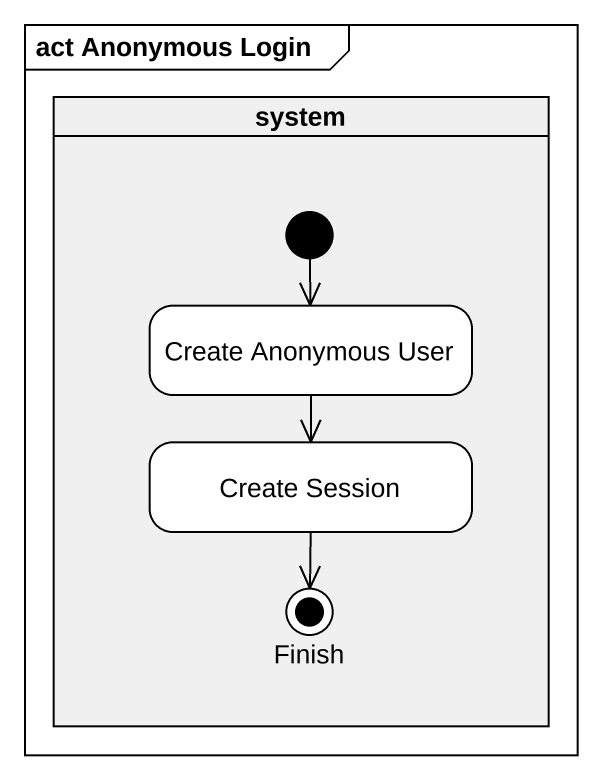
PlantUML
@startuml
mainframe act Anonymous Login
hide empty description
state system <<partition>> #F0F0F0 {
  state "Create Anonymous User" as Create_Anonymous_User
  state "Create Session" as Create_Session
  state Finish <<end>>
  [*] --> Create_Anonymous_User
}
Create_Anonymous_User --> Create_Session
Create_Session --> Finish
@enduml
